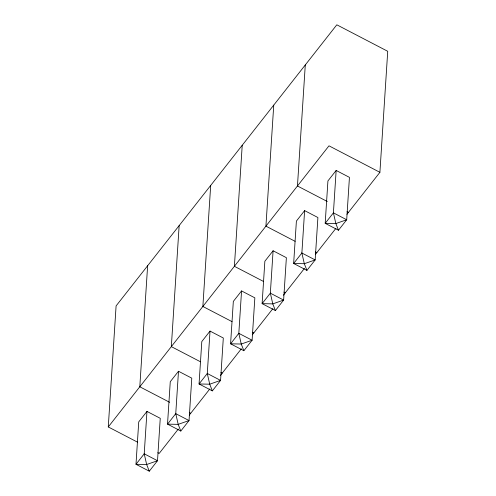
<?xml version="1.0" encoding="UTF-8"?>
<svg xmlns="http://www.w3.org/2000/svg" width="496" height="496" viewBox="0 0 496 496"><rect width="100%" height="100%" fill="white"/><g stroke="black" fill="none" stroke-linecap="round" stroke-linejoin="round"><path stroke-width="0.74" d="M137.46 442.128L108.271 426.938L116.095 305.914L336.815 24.8L387.729 51.293L379.905 172.317L346.94 214.297M147.628 265.757L139.798 386.781L169.669 402.318M146.965 411.407L144.224 453.809L146.655 464.516L149.284 471.2L157.511 460.722L160.251 418.32L146.965 411.407L138.737 421.885L135.991 464.287L149.284 471.2M179.155 225.599L171.331 346.617L200.527 361.807M178.492 371.25L175.751 413.645L178.188 424.359L180.811 431.043L189.038 420.558L191.785 378.163L178.492 371.25L170.264 381.728L167.524 424.13L180.811 431.043M210.688 185.436L202.864 306.46L232.054 321.65M210.025 331.086L207.285 373.488L209.715 384.195L212.344 390.879L220.571 380.401L223.312 338.005L210.025 331.086L201.798 341.57L199.057 383.966L212.344 390.879M242.222 145.278L234.391 266.302L263.587 281.492M241.558 290.929L238.818 333.331L241.248 344.038L243.877 350.722L252.104 340.244L254.845 297.842L241.558 290.929L233.331 301.407L230.584 343.809L243.877 350.722M273.749 105.121L265.924 226.139L295.12 241.329M273.091 250.771L270.345 293.167L272.781 303.881L275.404 310.564L283.631 300.08L286.378 257.684L273.091 250.771L264.858 261.249L262.117 303.651L275.404 310.564M305.282 64.957L297.457 185.981L327.329 201.525M304.618 210.614L301.878 253.01L304.315 263.717L306.937 270.401L315.165 259.923L317.905 217.527L304.618 210.614L296.391 221.092L293.651 263.488L306.937 270.401M336.152 170.45L333.411 212.852L335.842 223.56L338.47 230.243L346.698 219.765L349.438 177.363L336.152 170.45L327.924 180.935L325.184 223.33L338.47 230.243M108.271 426.938L328.984 145.824L379.905 172.317M178.293 429.09L159.185 453.431L157.827 452.724M189.286 415.096L209.827 388.932M220.336 375.546L241.36 348.775M252.346 334.775L272.893 308.611M283.402 295.225L304.42 268.454M315.406 254.46L335.953 228.296M347.014 211.767L348.372 212.474M315.487 251.925L316.845 252.631M283.954 292.088L285.312 292.795M252.421 332.246L253.778 332.952M220.894 372.403L222.251 373.11M189.36 412.567L190.718 413.273M144.224 453.809L135.991 464.287L146.655 464.516L157.511 460.722L144.224 453.809M175.751 413.645L167.524 424.13L178.188 424.359L189.038 420.558L175.751 413.645M207.285 373.488L199.057 383.966L209.715 384.195L220.571 380.401L207.285 373.488M238.818 333.331L230.584 343.809L241.248 344.038L252.104 340.244L238.818 333.331M270.345 293.167L262.117 303.651L272.781 303.881L283.631 300.08L270.345 293.167M301.878 253.01L293.651 263.488L304.315 263.717L315.165 259.923L301.878 253.01M333.411 212.852L325.184 223.33L335.842 223.56L346.698 219.765L333.411 212.852"/></g></svg>
